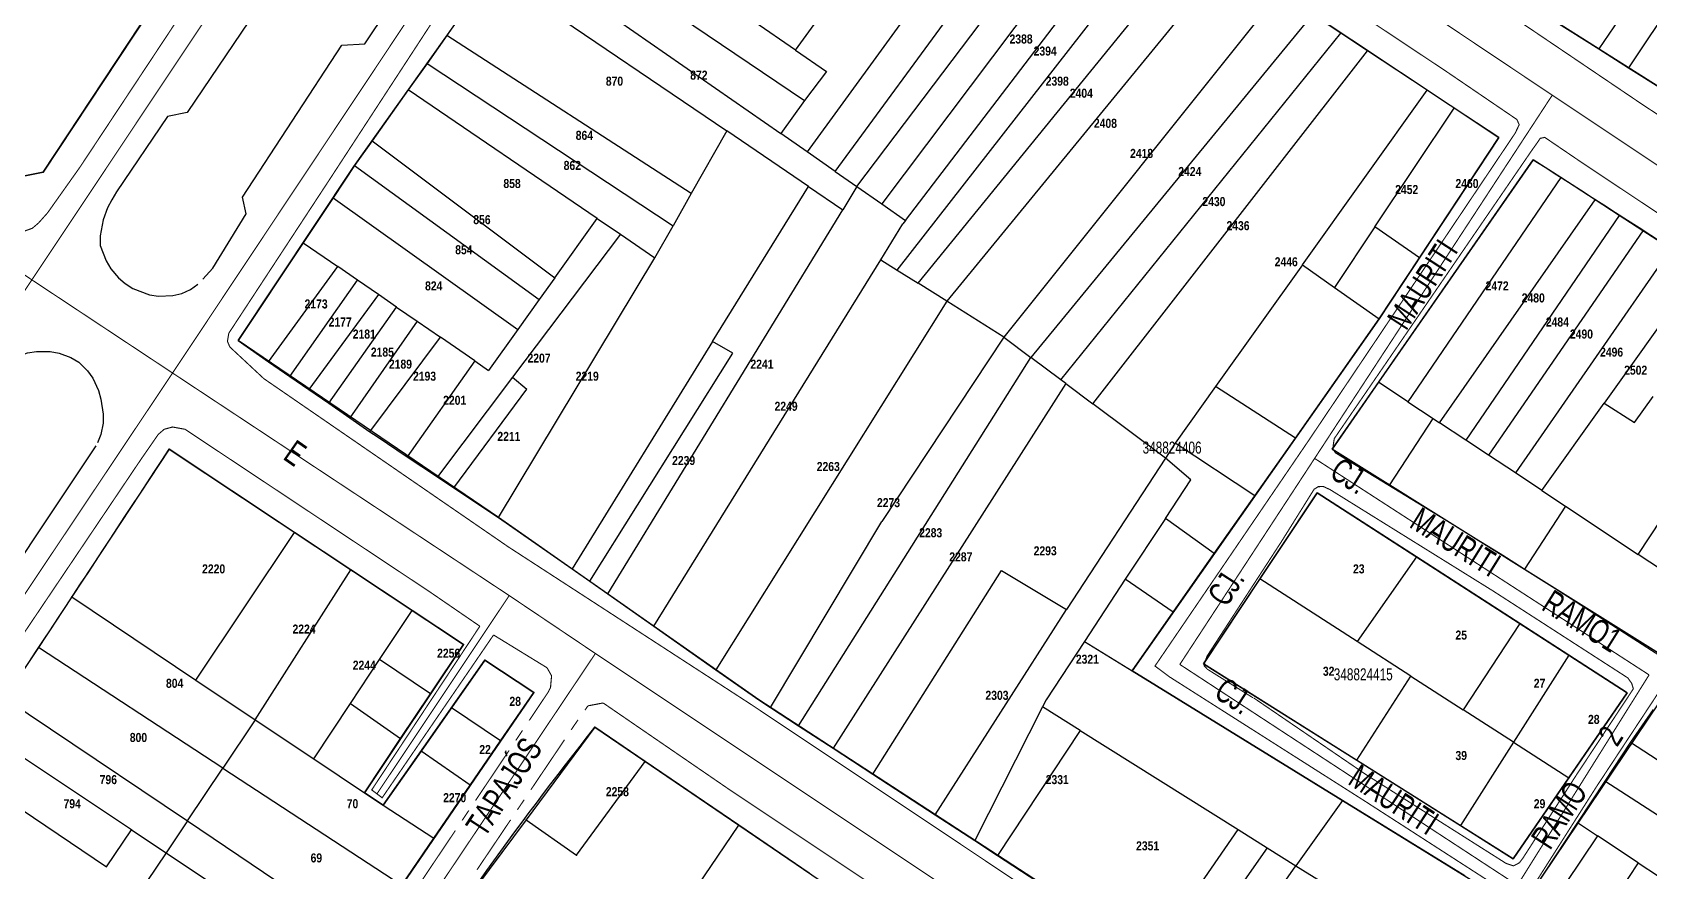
# Model space of a CAD drawing. Extents: x 203136 to 205923, y 4839890 to 4842982.
# Drawn here: x 203932.2 to 204200.6, y 4841318.9 to 4841458.3 of the extents above; entities that cross this region are included whole.
import ezdxf
from ezdxf.enums import TextEntityAlignment as Align

# ---------------------------------------------------------------- set-up
doc = ezdxf.new("R2010")
doc.units = 0
doc.header["$LTSCALE"] = 1.5
doc.header["$MEASUREMENT"] = 0
doc.linetypes.add('TRACO_25', pattern=[8, 3, -1, 1, -1, 1, -1])
for name, color, linetype in [('CD_MALHA_LOTES', 40, 'CONTINUOUS'), ('CD_TXT_QUADRA', 7, 'CONTINUOUS'), ('RU-QUADRAS', 210, 'CONTINUOUS'), ('SV-EIXO-RUA-N-PAV', 6, 'CONTINUOUS'), ('SV-EIXO-RUA-PAV', 20, 'CONTINUOUS'), ('SV-RUA-PAVIM-S-GUIA-C-GUIA', 7, 'CONTINUOUS'), ('SV-TXT-RUA-N-PAV-S-GUIA-C-GUIA', 7, 'CONTINUOUS'), ('SV-TXT-RUA-PAV-S-GUIA-C-GUIA', 7, 'CONTINUOUS'), ('Th_NmrPort', 1, 'CONTINUOUS')]:
    doc.layers.add(name, color=color, linetype=linetype)
doc.styles.add('ARIAL', font='ARIAL.TTF')
doc.styles.get("Standard").update_dxf_attribs({"font": 'swisscbo.ttf'})

msp = doc.modelspace()

# ---------------------------------------------------------------- linework, layer by layer
at = {"layer": 'CD_MALHA_LOTES', "linetype": 'Continuous'}
for p, q in [((204058.87, 4841455.36), (204089.8, 4841497.87)), ((204099.36, 4841491.44), (204060.82, 4841438.45)), ((204065.46, 4841435.22), (204104.27, 4841488.13)), ((204069.09, 4841432.7), (204108.7, 4841485.15)), ((204112.76, 4841482.42), (204073.22, 4841429.83)), ((204210.85, 4841483.15), (204192.22, 4841455.55)), ((204077.17, 4841427.08), (204117.17, 4841479.49)), ((204215.56, 4841480.02), (204197.15, 4841452.43)), ((204015.11, 4841477.61), (204060.4, 4841446.99)), ((204075.77, 4841418.82), (204121.04, 4841476.94)), ((204079.25, 4841416.63), (204125.75, 4841473.82)), ((204011.61, 4841472.67), (204056.46, 4841441.48)), ((204130.63, 4841470.59), (204084, 4841413.64)), ((204008.55, 4841468.37), (204047.49, 4841441.92)), ((204139.21, 4841464.92), (204093.45, 4841407.69)), ((203934.02, 4841435.06), (203952.12, 4841462.46)), ((204058.87, 4841455.36), (204051.96, 4841460.1)), ((204144.71, 4841461.28), (204097.97, 4841404.31)), ((204149.38, 4841458.19), (204144.71, 4841461.28)), ((204185.08, 4841460.07), (204192.22, 4841455.55)), ((204001.04, 4841457.8), (203997.74, 4841453.14)), ((204001.88, 4841458.98), (204001.04, 4841457.8)), ((204041.6, 4841431.52), (204001.04, 4841457.8)), ((204102.92, 4841400.6), (204149.38, 4841458.19)), ((204153.82, 4841455.25), (204149.38, 4841458.19)), ((204058.87, 4841455.36), (204064.04, 4841451.81)), ((204108.24, 4841396.61), (204153.82, 4841455.25)), ((204163.7, 4841448.72), (204153.82, 4841455.25)), ((204192.22, 4841455.55), (204197.15, 4841452.43)), ((203997.74, 4841453.14), (203994.63, 4841448.75)), ((203997.74, 4841453.14), (204038.57, 4841426.17)), ((204064.04, 4841451.81), (204060.4, 4841446.99)), ((204197.15, 4841452.43), (204203.07, 4841448.68)), ((203994.63, 4841448.75), (203988.63, 4841440.29)), ((204025.97, 4841427.41), (203994.63, 4841448.75)), ((204143.01, 4841419.68), (204163.7, 4841448.72)), ((204168.22, 4841445.73), (204163.7, 4841448.72)), ((204060.4, 4841446.99), (204056.46, 4841441.48)), ((204155.06, 4841426.02), (204168.22, 4841445.73)), ((204175.61, 4841440.84), (204168.22, 4841445.73)), ((204047.49, 4841441.92), (204041.6, 4841431.52)), ((204061.04, 4841432.72), (204047.49, 4841441.92)), ((204060.82, 4841438.45), (204056.46, 4841441.48)), ((204162.43, 4841420.88), (204175.61, 4841440.84)), ((203988.63, 4841440.29), (203985.7, 4841436.17)), ((203988.63, 4841440.29), (204018.93, 4841417.54)), ((204065.46, 4841435.22), (204060.82, 4841438.45)), ((203985.7, 4841436.17), (203982.15, 4841430.82)), ((203985.7, 4841436.17), (204016.36, 4841413.95)), ((204065.46, 4841435.22), (204069.09, 4841432.7)), ((204181.34, 4841437.14), (204155.67, 4841400.18)), ((204185.92, 4841434.17), (204181.34, 4841437.14)), ((203926.54, 4841433.59), (203934.02, 4841435.06)), ((204045.13, 4841406.94), (204061.04, 4841432.72)), ((204061.04, 4841432.72), (204066.73, 4841428.85)), ((204069.09, 4841432.7), (204066.73, 4841428.85)), ((204069.09, 4841432.7), (204073.22, 4841429.83)), ((204185.92, 4841434.17), (204160.53, 4841396.96)), ((204191.63, 4841430.47), (204185.92, 4841434.17)), ((203982.15, 4841430.82), (203977.2, 4841423.37)), ((203982.15, 4841430.82), (204012.8, 4841408.96)), ((204041.6, 4841431.52), (204038.57, 4841426.17)), ((204073.22, 4841429.83), (204077.17, 4841427.08)), ((204165.78, 4841393.47), (204191.63, 4841430.47)), ((204195.6, 4841427.89), (204191.63, 4841430.47)), ((204018.93, 4841417.54), (204025.97, 4841427.41)), ((204025.97, 4841427.41), (204029.83, 4841424.78)), ((204027.74, 4841365.07), (204066.73, 4841428.85)), ((204195.6, 4841427.89), (204170.13, 4841390.59)), ((204199.54, 4841425.34), (204195.6, 4841427.89)), ((204029.83, 4841424.78), (204011.95, 4841401.01)), ((204029.83, 4841424.78), (204035.57, 4841420.87)), ((204035.57, 4841420.87), (204038.57, 4841426.17)), ((204073.03, 4841420.54), (204076.71, 4841426.48)), ((204077.17, 4841427.08), (204076.71, 4841426.48)), ((204155.06, 4841426.02), (204148.34, 4841415.94)), ((204162.43, 4841420.88), (204155.06, 4841426.02)), ((204199.54, 4841425.34), (204173.89, 4841388.1)), ((204204.15, 4841422.35), (204199.54, 4841425.34)), ((203977.2, 4841423.37), (203966.39, 4841407.1)), ((203977.2, 4841423.37), (203982.92, 4841419.43)), ((204204.15, 4841422.35), (204178.37, 4841385.12)), ((203971.45, 4841403.6), (203982.92, 4841419.43)), ((203986.2, 4841417.16), (203982.92, 4841419.43)), ((204009.59, 4841377.74), (204035.57, 4841420.87)), ((204035.36, 4841359.7), (204073.03, 4841420.54)), ((204073.03, 4841420.54), (204075.77, 4841418.82)), ((204143.01, 4841419.68), (204128.62, 4841399.49)), ((204143.01, 4841419.68), (204148.34, 4841415.94)), ((204155.74, 4841410.75), (204162.43, 4841420.88)), ((204209.07, 4841419.15), (204193.11, 4841396.73)), ((203974.98, 4841401.16), (203986.2, 4841417.16)), ((203989.67, 4841414.77), (203986.2, 4841417.16)), ((204018.93, 4841417.54), (204016.36, 4841413.95)), ((204075.77, 4841418.82), (204079.25, 4841416.63)), ((204084, 4841413.64), (204079.25, 4841416.63)), ((203989.67, 4841414.77), (203978.15, 4841398.97)), ((203992.7, 4841412.68), (203989.67, 4841414.77)), ((204016.36, 4841413.95), (204012.8, 4841408.96)), ((204148.34, 4841415.94), (204155.74, 4841410.75)), ((203981.43, 4841396.7), (203992.7, 4841412.68)), ((203992.7, 4841412.68), (203996.1, 4841410.34)), ((204084, 4841413.64), (204045.67, 4841352.45)), ((204093.45, 4841407.69), (204084, 4841413.64)), ((203996.1, 4841410.34), (203984.94, 4841394.27)), ((203996.1, 4841410.34), (203999.96, 4841407.68)), ((204012.8, 4841408.96), (204007.95, 4841402.17)), ((204141.86, 4841390.88), (204155.74, 4841410.75)), ((203966.39, 4841407.1), (203971.45, 4841403.6)), ((203988.27, 4841391.97), (203999.96, 4841407.68)), ((204005.65, 4841403.76), (203999.96, 4841407.68)), ((204045.13, 4841406.94), (204021.84, 4841369.22)), ((204048.5, 4841405), (204045.13, 4841406.94)), ((204093.45, 4841407.69), (204073.24, 4841377.05)), ((204093.45, 4841407.69), (204097.97, 4841404.31)), ((203971.45, 4841403.6), (203974.98, 4841401.16)), ((204005.65, 4841403.76), (203994.45, 4841387.82)), ((204005.65, 4841403.76), (204007.95, 4841402.17)), ((204024.75, 4841367.17), (204048.5, 4841405)), ((204059.39, 4841343.14), (204097.97, 4841404.31)), ((204102.92, 4841400.6), (204097.97, 4841404.31)), ((203974.98, 4841401.16), (203978.15, 4841398.97)), ((204011.95, 4841401.01), (203999.5, 4841384.46)), ((204011.95, 4841401.01), (204014.31, 4841399.02)), ((204103.76, 4841399.96), (204102.92, 4841400.6)), ((203978.15, 4841398.97), (203981.43, 4841396.7)), ((204002.2, 4841382.66), (204014.31, 4841399.02)), ((204103.76, 4841399.96), (204065.13, 4841339.4)), ((204103.76, 4841399.96), (204108.24, 4841396.61)), ((204128.62, 4841399.49), (204121.92, 4841390.08)), ((204141.86, 4841390.88), (204128.62, 4841399.49)), ((204155.67, 4841400.18), (204147.98, 4841389.1)), ((204160.53, 4841396.96), (204155.67, 4841400.18)), ((204198.12, 4841393.52), (204201.23, 4841397.82)), ((203981.43, 4841396.7), (203984.94, 4841394.27)), ((204120.29, 4841387.59), (204108.24, 4841396.61)), ((204160.53, 4841396.96), (204164.7, 4841394.19)), ((204182.78, 4841382.2), (204193.11, 4841396.73)), ((204193.11, 4841396.73), (204198.12, 4841393.52)), ((203984.94, 4841394.27), (203988.27, 4841391.97)), ((204157.52, 4841383.13), (204164.7, 4841394.19)), ((204164.7, 4841394.19), (204165.78, 4841393.47)), ((204170.13, 4841390.59), (204165.78, 4841393.47)), ((203988.27, 4841391.97), (203989.44, 4841391.16)), ((203989.44, 4841391.16), (203994.45, 4841387.82)), ((204121.92, 4841390.08), (204120.29, 4841387.59)), ((204135.14, 4841381.35), (204121.92, 4841390.08)), ((204135.14, 4841381.35), (204141.86, 4841390.88)), ((204173.89, 4841388.1), (204170.13, 4841390.59)), ((204198.74, 4841371.6), (204211.56, 4841391.09)), ((203954.94, 4841389.08), (203938.77, 4841364.53)), ((203975.73, 4841375.26), (203954.94, 4841389.08)), ((203994.45, 4841387.82), (203999.5, 4841384.46)), ((204120.29, 4841387.59), (204103.87, 4841362.45)), ((204124.48, 4841384), (204120.29, 4841387.59)), ((204147.98, 4841389.1), (204157.52, 4841383.13)), ((204178.37, 4841385.12), (204173.89, 4841388.1)), ((203999.5, 4841384.46), (204002.2, 4841382.66)), ((204182.78, 4841382.2), (204178.37, 4841385.12)), ((204002.2, 4841382.66), (204009.59, 4841377.74)), ((204120.27, 4841377.58), (204124.48, 4841384)), ((204145.45, 4841381.84), (204135.97, 4841367.52)), ((204161.94, 4841371.19), (204145.45, 4841381.84)), ((204157.52, 4841383.13), (204179.85, 4841369.15)), ((204182.78, 4841382.2), (204186.68, 4841379.61)), ((204128.37, 4841371.75), (204135.14, 4841381.35)), ((204186.68, 4841379.61), (204179.85, 4841369.15)), ((204186.68, 4841379.61), (204198.74, 4841371.6)), ((204009.59, 4841377.74), (204021.84, 4841369.22)), ((204054.74, 4841346.17), (204073.24, 4841377.05)), ((204120.27, 4841377.58), (204113.62, 4841367.46)), ((204128.37, 4841371.75), (204120.27, 4841377.58)), ((203959.37, 4841350.74), (203975.73, 4841375.26)), ((203985.11, 4841369.03), (203975.73, 4841375.26)), ((204121.56, 4841362), (204128.37, 4841371.75)), ((204161.94, 4841371.19), (204152.12, 4841357.13)), ((204179.1, 4841360.12), (204161.94, 4841371.19)), ((204212.8, 4841362.27), (204198.74, 4841371.6)), ((203969.24, 4841344.13), (203985.11, 4841369.03)), ((203995.29, 4841362.26), (203985.11, 4841369.03)), ((204021.84, 4841369.22), (204024.75, 4841367.17)), ((204071.73, 4841335.09), (204093.06, 4841368.93)), ((204093.06, 4841368.93), (204103.87, 4841362.45)), ((204179.85, 4841369.15), (204206.09, 4841352.72)), ((204024.75, 4841367.17), (204027.74, 4841365.07)), ((204113.62, 4841367.46), (204106.83, 4841357.12)), ((204121.56, 4841362), (204113.62, 4841367.46)), ((204135.97, 4841367.52), (204126.62, 4841353.4)), ((204152.12, 4841357.13), (204135.97, 4841367.52)), ((203938.77, 4841364.53), (203933.25, 4841356.14)), ((203938.77, 4841364.53), (203959.37, 4841350.74)), ((204027.74, 4841365.07), (204035.36, 4841359.7)), ((203989.88, 4841354.12), (203995.29, 4841362.26)), ((204003.77, 4841356.63), (203995.29, 4841362.26)), ((204082.05, 4841328.36), (204103.87, 4841362.45)), ((204114.75, 4841352.24), (204121.56, 4841362)), ((204179.1, 4841360.12), (204169.69, 4841345.81)), ((204187.26, 4841354.85), (204179.1, 4841360.12)), ((204035.36, 4841359.7), (204045.67, 4841352.45)), ((203933.25, 4841356.14), (203927.7, 4841347.72)), ((203963.86, 4841336.09), (203933.25, 4841356.14)), ((203998.32, 4841348.45), (204003.77, 4841356.63)), ((204106.83, 4841357.12), (204100.48, 4841347.44)), ((204106.83, 4841357.12), (204114.75, 4841352.24)), ((204161.03, 4841351.39), (204152.12, 4841357.13)), ((204187.26, 4841354.85), (204178.06, 4841340.42)), ((204196.9, 4841348.63), (204187.26, 4841354.85)), ((203985.04, 4841346.82), (203989.88, 4841354.12)), ((203998.32, 4841348.45), (203989.88, 4841354.12)), ((204007.36, 4841354.06), (204001.79, 4841346.1)), ((204015.45, 4841348.68), (204007.36, 4841354.06)), ((204045.67, 4841352.45), (204052.79, 4841347.44)), ((204149.65, 4841330.74), (204114.75, 4841352.24)), ((204126.62, 4841353.4), (204152.05, 4841337.4)), ((203959.37, 4841350.74), (203969.24, 4841344.13)), ((204152.05, 4841337.4), (204161.03, 4841351.39)), ((204161.03, 4841351.39), (204169.69, 4841345.81)), ((203927.7, 4841347.72), (203957.99, 4841327.33)), ((203978.94, 4841337.63), (203985.04, 4841346.82)), ((203985.04, 4841346.82), (203993.36, 4841341.02)), ((203993.36, 4841341.02), (203998.32, 4841348.45)), ((204009.93, 4841340.62), (204015.45, 4841348.68)), ((204052.79, 4841347.44), (204054.74, 4841346.17)), ((204100.48, 4841347.44), (204099.89, 4841346.27)), ((204187.24, 4841334.52), (204196.9, 4841348.63)), ((203969.24, 4841344.13), (203963.86, 4841336.09)), ((203969.24, 4841344.13), (203978.94, 4841337.63)), ((204001.79, 4841346.1), (203996.77, 4841338.94)), ((204009.93, 4841340.62), (204001.79, 4841346.1)), ((204054.74, 4841346.17), (204059.39, 4841343.14)), ((204099.89, 4841346.27), (204088.66, 4841324.06)), ((204106.11, 4841342.37), (204099.89, 4841346.27)), ((204178.06, 4841340.42), (204169.69, 4841345.81)), ((204201.25, 4841345.83), (204197.47, 4841340.42)), ((203948.71, 4841325.85), (203924.08, 4841342.27)), ((204025.61, 4841342.89), (204014.17, 4841327.54)), ((204033.94, 4841337.21), (204025.61, 4841342.89)), ((204059.39, 4841343.14), (204065.13, 4841339.4)), ((204106.11, 4841342.37), (204092.41, 4841321.61)), ((204106.11, 4841342.37), (204132.33, 4841325.92)), ((203987.35, 4841332.01), (203993.36, 4841341.02)), ((203996.77, 4841338.94), (203990.48, 4841329.95)), ((204004.91, 4841333.27), (203996.77, 4841338.94)), ((204004.91, 4841333.27), (204009.93, 4841340.62)), ((204065.13, 4841339.4), (204071.73, 4841335.09)), ((204178.06, 4841340.42), (204169.24, 4841326.58)), ((204178.06, 4841340.42), (204187.24, 4841334.52)), ((204197.47, 4841340.42), (204193.19, 4841333.93)), ((204197.47, 4841340.42), (204265.32, 4841296.06)), ((203920.08, 4841336.24), (203944.53, 4841319.7)), ((203957.99, 4841327.33), (203963.86, 4841336.09)), ((203963.86, 4841336.09), (203993.54, 4841316.65)), ((203978.94, 4841337.63), (203987.35, 4841332.01)), ((204022.53, 4841321.64), (204033.94, 4841337.21)), ((204049.49, 4841326.62), (204033.94, 4841337.21)), ((204152.05, 4841337.4), (204169.24, 4841326.58)), ((203998.89, 4841324.47), (204004.91, 4841333.27)), ((204071.73, 4841335.09), (204082.05, 4841328.36)), ((204178.01, 4841321.05), (204187.24, 4841334.52)), ((204193.19, 4841333.93), (204188.65, 4841327.05)), ((204261.32, 4841289.84), (204193.19, 4841333.93)), ((203990.48, 4841329.95), (203987.35, 4841332.01)), ((204149.65, 4841330.74), (204141.95, 4841319.88)), ((204170, 4841318.2), (204149.65, 4841330.74)), ((203990.48, 4841329.95), (203998.89, 4841324.47)), ((204082.05, 4841328.36), (204088.66, 4841324.06)), ((203944.53, 4841319.7), (203948.71, 4841325.85)), ((203948.71, 4841325.85), (203954.45, 4841322.03)), ((203957.99, 4841327.33), (203954.45, 4841322.03)), ((203957.99, 4841327.33), (203987.33, 4841307.58)), ((204014.17, 4841327.54), (204003.99, 4841313.87)), ((204014.17, 4841327.54), (204022.53, 4841321.64)), ((204031.99, 4841300.8), (204049.49, 4841326.62)), ((204061.16, 4841318.67), (204049.49, 4841326.62)), ((204117.95, 4841305), (204132.33, 4841325.92)), ((204132.33, 4841325.92), (204137.17, 4841322.87)), ((204169.24, 4841326.58), (204178.01, 4841321.05)), ((204188.65, 4841327.05), (204179.11, 4841312.58)), ((204188.65, 4841327.05), (204191.97, 4841324.86)), ((203993.54, 4841316.65), (203998.89, 4841324.47)), ((204088.66, 4841324.06), (204092.41, 4841321.61)), ((204137.17, 4841322.87), (204122.51, 4841302.05)), ((204137.17, 4841322.87), (204141.95, 4841319.88)), ((204191.97, 4841324.86), (204174.81, 4841299.26)), ((204198.75, 4841320.37), (204191.97, 4841324.86)), ((203954.45, 4841322.03), (203951.24, 4841317.25)), ((203954.45, 4841322.03), (203983.83, 4841302.45)), ((204092.41, 4841321.61), (204108.11, 4841311.38)), ((204127.18, 4841299.03), (204141.95, 4841319.88)), ((204141.95, 4841319.88), (204146.13, 4841317.25)), ((204198.75, 4841320.37), (204184.82, 4841299.24)), ((204198.75, 4841320.37), (204205.47, 4841315.92))]:
    msp.add_line(p, q, dxfattribs=at)
for p in [(203934.02, 4841435.06), (203954.94, 4841389.08), (203975.73, 4841375.26), (203975.73, 4841375.26), (203985.11, 4841369.03), (203985.11, 4841369.03), (203938.77, 4841364.53), (203995.29, 4841362.26), (203933.25, 4841356.14), (203933.25, 4841356.14), (204003.77, 4841356.63), (203989.88, 4841354.12), (203989.88, 4841354.12), (204007.36, 4841354.06), (203985.04, 4841346.82), (203985.04, 4841346.82), (203998.32, 4841348.45), (204015.45, 4841348.68), (203969.24, 4841344.13), (203969.24, 4841344.13), (203969.24, 4841344.13), (204001.79, 4841346.1), (204001.79, 4841346.1), (204025.61, 4841342.89), (203993.36, 4841341.02), (203996.77, 4841338.94), (203996.77, 4841338.94), (204009.93, 4841340.62), (203963.86, 4841336.09), (203963.86, 4841336.09), (203963.86, 4841336.09), (203978.94, 4841337.63), (204033.94, 4841337.21), (204033.94, 4841337.21), (204004.91, 4841333.27), (203990.48, 4841329.95), (203948.71, 4841325.85), (203948.71, 4841325.85), (203957.99, 4841327.33), (204014.17, 4841327.54), (204014.17, 4841327.54), (204049.49, 4841326.62), (204049.49, 4841326.62), (203954.45, 4841322.03), (204022.53, 4841321.64)]:
    msp.add_point(p, dxfattribs=at)
at = {"layer": 'RU-QUADRAS', "color": 6, "linetype": 'Continuous'}
for points in [[(204235.23, 4841428.31), (204183.27, 4841461.22), (204058.88, 4841543.52), (204058.63, 4841547.29), (204138.46, 4841663.42), (204233.51, 4841601.32), (204198.74, 4841546.03), (204201.98, 4841544)], [(203873.22, 4841557.91), (203974.08, 4841495.71), (203934.02, 4841435.06), (203926.54, 4841433.59)]]:
    msp.add_lwpolyline(points, dxfattribs=at)
for points in [[(203966.39, 4841407.1), (203985.62, 4841436.05), (204022.91, 4841488.59), (204047.73, 4841527.37), (204061.88, 4841516.54), (204175.61, 4841440.84), (204155.74, 4841410.75), (204114.75, 4841352.24), (204179.11, 4841312.58), (204206.09, 4841352.72), (204147.98, 4841389.1), (204181.34, 4841437.14, -0.0099955051), (204304.76, 4841354.94), (204272.99, 4841307.96), (204225.85, 4841234.76), (204052.79, 4841347.44), (204009.59, 4841377.74)], [(203875.77, 4841270.23, 0.0042935976), (203954.94, 4841389.08), (204003.77, 4841356.63), (203987.35, 4841332.01), (203990.48, 4841329.95), (204007.36, 4841354.06), (204015.45, 4841348.68), (203962.12, 4841270.72), (203941.25, 4841284.24), (203937.74, 4841279.37), (203958.2, 4841265.91), (203953.62, 4841258.95), (203932.7, 4841272.39), (203932.19, 4841271.38), (203952.83, 4841257.75), (203934.6, 4841230.06)], [(203988.83, 4841291.04, -0.0270639597), (204025.61, 4841342.89), (204099, 4841292.89), (204064.02, 4841239.92)]]:
    msp.add_lwpolyline(points, format="xyb", close=True, dxfattribs=at)
msp.add_lwpolyline([(204126.62, 4841353.4), (204145.45, 4841381.84), (204196.9, 4841348.63), (204178.01, 4841321.05)], close=True, dxfattribs=at)
at = {"layer": 'SV-EIXO-RUA-N-PAV', "const_width": 0.18, "flags": 128}
for points in [[(204011.381646, 4841364.762109), (203989.429636, 4841331.834094)], [(204025.683567, 4841355.1418), (203981.5063, 4841289.1896), (203965.459802, 4841265.275385), (203958.501652, 4841254.878183), (203934.3888, 4841218.8476)]]:
    msp.add_lwpolyline(points, dxfattribs=at)
at = {"layer": 'SV-EIXO-RUA-PAV', "const_width": 0.18, "flags": 128}
for points in [[(203686.39953, 4841049.541978), (203692.54943, 4841058.743734), (203749.763, 4841143.981473), (203780.754332, 4841190.6698), (203801.503, 4841221.7458), (203841.206856, 4841280.544557), (203883.1664, 4841344.0556), (203932.166221, 4841417.194802), (203983.243296, 4841493.9438), (204024.317884, 4841554.89701), (204044.434599, 4841585.5919), (204112.74, 4841687.823359), (204118.336724, 4841695.482033), (204206.94601, 4841829.2385), (204298.345112, 4841966.997973), (204390.162441, 4842105.446938), (204453.930388, 4842201.1731)], [(203719.944, 4841049.3658), (203773.009517, 4841127.017798), (203864.408033, 4841265.334897), (203955.51211, 4841401.724634), (204047.25663, 4841539.716778), (204077.8325, 4841585.3865), (204135.716023, 4841672.506011), (204141.312746, 4841679.87012), (204230.198456, 4841813.486843), (204274.2308, 4841880.6254), (204297.5478, 4841915.677), (204321.480187, 4841951.454095), (204364.7409, 4842016.6862), (204413.297516, 4842089.90306), (204462.2522, 4842163.2717), (204487.643986, 4842201.1725)], [(204122.6754, 4841353.326), (204184.483112, 4841447.8663)], [(204145.0445, 4841387.5415), (204200.552297, 4841351.5901)], [(204122.6754, 4841353.326), (204178.703774, 4841316.6541)], [(204200.5522, 4841351.5901), (204178.703774, 4841316.6541)]]:
    msp.add_lwpolyline(points, dxfattribs=at)
at = {"layer": 'SV-EIXO-RUA-PAV', "const_width": 0.18}
for points in [[(203713.195594, 4841762.099), (203718.6708, 4841758.4484), (203819.801783, 4841691.0189), (203924.608837, 4841621.1384), (203982.867673, 4841582.775028), (204024.317884, 4841554.89701), (204047.25663, 4841539.716778), (204184.483112, 4841447.8663), (204230.965896, 4841416.8737), (204316.37469, 4841359.9271), (204340.8024, 4841343.6398), (204391.414581, 4841309.998544), (204408.223744, 4841298.6864), (204430.382008, 4841283.9123), (204456.732906, 4841266.3427), (204609.65364, 4841164.120225), (204616.269943, 4841159.644491), (204624.637621, 4841154.19577), (204631.837716, 4841149.525438), (204636.861682, 4841146.2412)], [(204224.471994, 4841222.5113), (204157.571, 4841267.1472), (204108.1788, 4841300.106611), (204025.683567, 4841355.1418), (204011.381646, 4841364.762109), (203955.51211, 4841401.724634), (203932.166221, 4841417.194802), (203889.086681, 4841446.254719), (203801.4345, 4841504.7594), (203667.374003, 4841594.971104)]]:
    msp.add_lwpolyline(points, dxfattribs=at)
at = {"layer": 'SV-RUA-PAVIM-S-GUIA-C-GUIA', "linetype": 'Continuous', "const_width": 0.18, "flags": 128}
for points in [[(204233.176745, 4841424.176593), (204199.59, 4841446.22), (204180.32, 4841459.25), (204131.48, 4841491.7), (204069.8, 4841533), (204055.53, 4841543.42), (204055.89, 4841544.95), (204058.4, 4841549.47), (204079.03, 4841580.59), (204097.97, 4841609.14), (204116.85, 4841637.16), (204135.79, 4841665.73), (204137.52, 4841667.46), (204138.25, 4841667.71), (204139.28, 4841667.42), (204158.98, 4841654.32), (204196.955, 4841629.22), (204227.88, 4841608.21), (204235.381212, 4841603.12609)], [(203977.34, 4841492.27), (203969.93, 4841481.14), (203955.44, 4841459.05), (203940.16, 4841435.94), (203934.75, 4841428.3), (203933.27, 4841426.65), (203932.25, 4841425.77), (203931.03, 4841425.33), (203929.78, 4841425.87), (203924.02, 4841429.82), (203867.84, 4841467.84)], [(204111, 4841488.98), (204166.75, 4841451.91), (204178.61, 4841443.83), (204179, 4841442.96), (204178.32, 4841441.55), (204144.15, 4841390.66), (204118.55, 4841353.06), (204120.98, 4841351.25), (204153.38, 4841330.63), (204178.26, 4841314.57), (204179.26, 4841314.38), (204180.26, 4841314.82), (204191.84, 4841333.05), (204204.71, 4841352.59)], [(204225.4, 4841231.18), (204198.42, 4841248.82), (204163.28, 4841272.12), (204126.13, 4841296.84), (204085.66, 4841323.89), (204051.46, 4841346.72), (204011.22, 4841372.86), (203970.66, 4841400.79), (203965.02, 4841406.05), (203964.62, 4841406.98), (203964.84, 4841408.33), (203981.62, 4841433.94), (204000.61, 4841463.08)], [(204204.52, 4841353.35), (204176.34, 4841371.44), (204157.84, 4841382.76), (204148.49, 4841388.47), (204148.14, 4841389.03), (204148.14, 4841389.79), (204148.31, 4841390.84), (204181.02, 4841438.6), (204182.21, 4841440.28), (204182.45, 4841440.69)], [(204252.88, 4841394.41), (204189.34, 4841436.71), (204183.24, 4841440.86), (204182.45, 4841440.69)], [(204006.509832, 4841359.674629), (203998.11, 4841365.44), (203957.58, 4841392.38), (203955.51, 4841392.76), (203954.12, 4841392.38), (203953.13, 4841391.52), (203950.23, 4841387.33), (203929.56, 4841356.61), (203909.99, 4841326.68), (203891.95, 4841300.12), (203872.71, 4841270.99), (203872.51, 4841270.05), (203872.73, 4841268.85), (203874.07, 4841267.74), (203887.66, 4841258.19), (203908.357896, 4841244.657582), (203936.438666, 4841226.405081)], [(204134.81, 4841347.79), (204127.26, 4841352.52), (204126.72, 4841353.1), (204126.84, 4841353.74), (204127.19, 4841354.71), (204139.54, 4841373.73), (204144.96, 4841382.42), (204145.64, 4841382.85), (204146.5, 4841382.87), (204147.61, 4841382.36), (204174.69, 4841365.51), (204197.02, 4841351.09), (204197.67, 4841350.18), (204197.94, 4841349.27), (204188.45, 4841334.91), (204179.61, 4841321.15), (204179.03, 4841320.38), (204178.03, 4841319.87), (204176.82, 4841320.28), (204153.74, 4841334.92), (204134.91, 4841347.78)], [(204017.66, 4841352.77), (204008.781889, 4841358.218183)]]:
    msp.add_lwpolyline(points, dxfattribs=at)
at = {"layer": 'SV-RUA-PAVIM-S-GUIA-C-GUIA'}
for points in [[(203987.44, 4841456.39), (204010.09, 4841490.32)], [(203974.58, 4841469.71), (203957.92, 4841445.01)], [(203967.1, 4841430.95), (203983.63, 4841456.17)], [(203983.63, 4841456.17), (203987.44, 4841456.39)], [(203954.69, 4841444.3), (203946.21, 4841431.79)], [(203957.92, 4841445.01), (203954.69, 4841444.3)], [(203946.21, 4841431.79), (203945.415891, 4841430.51371), (203944.734277, 4841429.174019), (203944.005114, 4841427.184126), (203943.478095, 4841424.499828), (203943.52, 4841422.93), (203944.49, 4841420.33), (203945.280885, 4841419.042071), (203946.52, 4841417.55), (203947.660949, 4841416.571017), (203948.937868, 4841415.761807), (203951.694075, 4841414.718893), (203953.181588, 4841414.485253), (203955.572093, 4841414.572545), (203957.032296, 4841414.932733), (203958.503793, 4841415.59639), (203959.730247, 4841416.480023)], [(203967.72, 4841428.18), (203967.1, 4841430.95)], [(203962.21, 4841419.12), (203967.72, 4841428.18)], [(203960.51, 4841417.29), (203962.21, 4841419.12)], [(203926.91, 4841402.4), (203927.980227, 4841403.452207), (203929.267441, 4841404.262119), (203931.451463, 4841405.062177), (203932.934796, 4841405.307103), (203935.200247, 4841405.276322), (203936.680861, 4841404.997659), (203938.63732, 4841404.28325), (203939.931023, 4841403.51302), (203941.42118, 4841402.096079), (203942.28146, 4841400.852397), (203943.210759, 4841398.845429), (203943.632654, 4841397.402436), (203943.992495, 4841394.899565), (203943.971671, 4841393.398279), (203943.620759, 4841391.538877), (203943.039794, 4841390.141972)], [(203942.75, 4841389.65), (203920.67, 4841356.48)]]:
    msp.add_lwpolyline(points, dxfattribs=at)
at = {"layer": 'SV-RUA-PAVIM-S-GUIA-C-GUIA', "linetype": 'TRACO_25', "const_width": 0.18, "flags": 128}
msp.add_lwpolyline([(204008.781889, 4841358.218183), (203990.299022, 4841331.182054), (203988.560249, 4841332.486134), (204006.509832, 4841359.674629)], dxfattribs=at)
at = {"layer": 'SV-RUA-PAVIM-S-GUIA-C-GUIA', "const_width": 0.18}
for points in [[(204017.66, 4841352.77), (204018.152576, 4841351.89973)], [(204018.152576, 4841351.89973), (204018.409965, 4841351.444982)], [(204018.237018, 4841349.480599), (204018.00551, 4841349.031249)], [(204018.280388, 4841349.973212), (204018.237018, 4841349.480599)], [(204018.409965, 4841351.444982), (204018.280388, 4841349.973212)], [(204017.84, 4841348.71), (204014.701539, 4841344.025545)], [(204018.00551, 4841349.031249), (204017.84, 4841348.71)], [(204026.970565, 4841346.927191), (204024.45, 4841346.45)], [(204047.66, 4841332.72), (204026.970565, 4841346.927191)], [(204022.28, 4841343.37), (204022.804742, 4841344.114795)], [(204023.956649, 4841345.74976), (204024.45, 4841346.45)], [(204013.588338, 4841342.363985), (204012.475137, 4841340.702425)], [(204021.672214, 4841342.466487), (204022.230371, 4841343.296223)], [(204022.230371, 4841343.296223), (204022.28, 4841343.37)], [(204011.361935, 4841339.040865), (204008.022331, 4841334.056184)], [(204014.974333, 4841332.509661), (204020.555901, 4841340.807016)], [(204007.71, 4841333.59), (204005.79488, 4841330.733766)], [(204008.022331, 4841334.056184), (204007.71, 4841333.59)], [(204012.741707, 4841329.190719), (204013.85802, 4841330.85019)], [(204079.19, 4841311.67), (204047.66, 4841332.72)], [(204004.681069, 4841329.072614), (204003.567258, 4841327.411462)], [(204002.453447, 4841325.75031), (203996.884393, 4841317.444551)], [(204006.043826, 4841319.233892), (204011.625393, 4841327.531248)]]:
    msp.add_lwpolyline(points, dxfattribs=at)

# ---------------------------------------------------------------- texts
at = {"layer": 'CD_TXT_QUADRA', "linetype": 'Continuous', "style": 'ARIAL', "width": 0.7}
for s, p in [('348824406', (204116.496621, 4841388.335003)), ('348824415', (204148.22, 4841350.68))]:
    msp.add_text(s, height=2, dxfattribs=at).set_placement(p)
at = {"layer": 'SV-TXT-RUA-N-PAV-S-GUIA-C-GUIA', "style": 'ARIAL', "width": 0.7}
msp.add_text('TAPAJÓS', height=4, rotation=57, dxfattribs=at).set_placement((204007.3259, 4841324.4473))
at = {"layer": 'SV-TXT-RUA-PAV-S-GUIA-C-GUIA', "style": 'ARIAL', "width": 0.7}
for s, rotation, p in [('CJ.                                             MAURITI', 57, (204130.4108, 4841362.6828)), ('E', 325, (203973.653774, 4841387.534615)), ('CJ.         MAURITI         RAMO1', 328, (204147.2986, 4841384.5153)), ('CJ.                   MAURITI', 327, (204128.1259, 4841348.0163)), ('RAMO        2', 57, (204184.113, 4841322.3425))]:
    msp.add_text(s, height=4, rotation=rotation, dxfattribs=at).set_placement(p)
at = {"layer": 'Th_NmrPort', "color": 1}
for s, p in [('2388', (204094.418554, 4841457.197271)), ('2394', (204098.418554, 4841455.197271)), ('872', (204041.418554, 4841451.197271)), ('870', (204027.418554, 4841450.197271)), ('2398', (204100.418554, 4841450.197271)), ('2404', (204104.418554, 4841448.197271)), ('2408', (204108.418554, 4841443.197271)), ('864', (204022.418554, 4841441.197271)), ('2418', (204114.418554, 4841438.197271)), ('862', (204020.418554, 4841436.197271)), ('2424', (204122.418554, 4841435.197271)), ('858', (204010.418554, 4841433.197271)), ('2452', (204158.418554, 4841432.197271)), ('2460', (204168.418554, 4841433.197271)), ('2430', (204126.418554, 4841430.197271)), ('856', (204005.418554, 4841427.197271)), ('2436', (204130.418554, 4841426.197271)), ('854', (204002.418554, 4841422.197271)), ('2446', (204138.418554, 4841420.197271)), ('824', (203997.418554, 4841416.197271)), ('2472', (204173.418554, 4841416.197271)), ('2173', (203977.418554, 4841413.197271)), ('2480', (204179.418554, 4841414.197271)), ('2177', (203981.418554, 4841410.197271)), ('2181', (203985.418554, 4841408.197271)), ('2484', (204183.418554, 4841410.197271)), ('2490', (204187.418554, 4841408.197271)), ('2185', (203988.418554, 4841405.197271)), ('2496', (204192.418554, 4841405.197271)), ('2189', (203991.418554, 4841403.197271)), ('2207', (204014.418554, 4841404.197271)), ('2241', (204051.418554, 4841403.197271)), ('2193', (203995.418554, 4841401.197271)), ('2219', (204022.418554, 4841401.197271)), ('2502', (204196.418554, 4841402.197271)), ('2201', (204000.418554, 4841397.197271)), ('2249', (204055.418554, 4841396.197271)), ('2211', (204009.418554, 4841391.197271)), ('2239', (204038.418554, 4841387.197271)), ('2263', (204062.418554, 4841386.197271)), ('2273', (204072.418554, 4841380.197271)), ('2283', (204079.418554, 4841375.197271)), ('2287', (204084.418554, 4841371.197271)), ('2293', (204098.418554, 4841372.197271)), ('2220', (203960.418554, 4841369.197271)), ('23', (204151.418554, 4841369.197271)), ('2224', (203975.418554, 4841359.197271)), ('25', (204168.418554, 4841358.197271)), ('2256', (203999.418554, 4841355.197271)), ('2321', (204105.418554, 4841354.197271)), ('2244', (203985.418554, 4841353.197271)), ('32', (204146.418554, 4841352.197271)), ('804', (203954.418554, 4841350.197271)), ('27', (204181.418554, 4841350.197271)), ('28', (204011.418554, 4841347.197271)), ('2303', (204090.418554, 4841348.197271)), ('28', (204190.418554, 4841344.197271)), ('800', (203948.418554, 4841341.197271)), ('22', (204006.418554, 4841339.197271)), ('39', (204168.418554, 4841338.197271)), ('796', (203943.418554, 4841334.197271)), ('2331', (204100.418554, 4841334.197271)), ('794', (203937.418554, 4841330.197271)), ('70', (203984.418554, 4841330.197271)), ('2270', (204000.418554, 4841331.197271)), ('2258', (204027.418554, 4841332.197271)), ('29', (204181.418554, 4841330.197271)), ('2351', (204115.418554, 4841323.197271)), ('69', (203978.418554, 4841321.197271))]:
    msp.add_text(s, height=1.5, dxfattribs=at).set_placement(p, align=Align.MIDDLE_LEFT)

doc.saveas('drawing.dxf')
